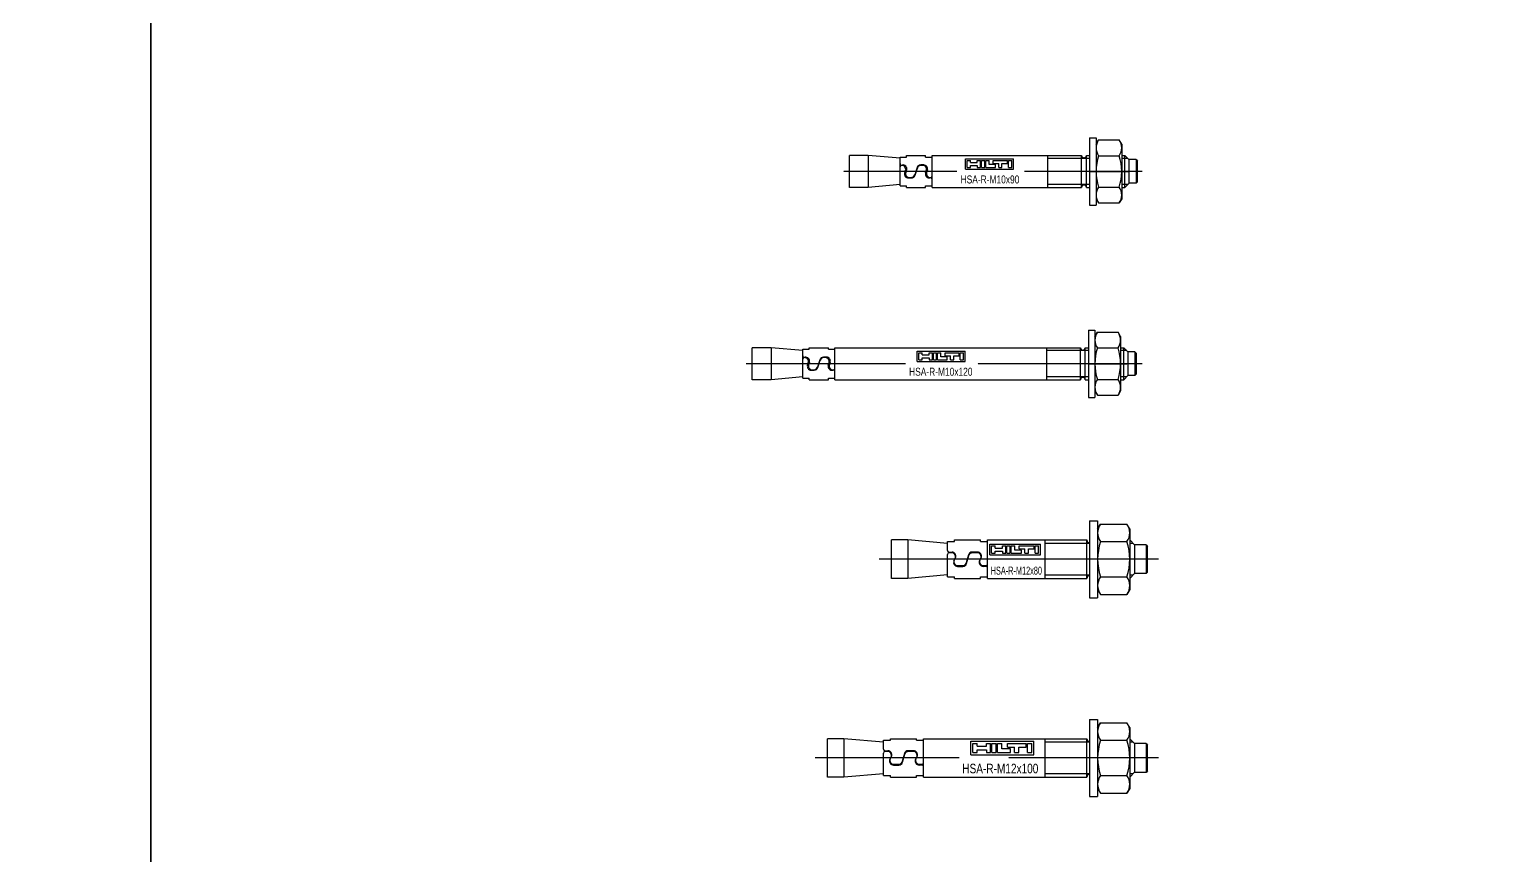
# Model space of a CAD drawing. Header units: millimetres. Extents: x 296 to 4896, y 152 to 3333.
# Drawn here: x 757.9 to 1220.1, y 1221.6 to 1479.2 of the extents above; entities that cross this region are included whole.
import ezdxf
from ezdxf.enums import TextEntityAlignment as Align

# ---------------------------------------------------------------- set-up
doc = ezdxf.new("R2010")
doc.units = ezdxf.units.MM
doc.linetypes.add('CENTERLI', pattern=[1, 0.75, -0.0625, 0.125, -0.0625])
doc.linetypes.add('DASHED', pattern=[0.25, 0.15625, -0.09375])
for name, color, linetype in [('1', 1, 'DASHED'), ('2', 3, 'Continuous'), ('3', 4, 'Continuous'), ('951', 1, 'Continuous')]:
    doc.layers.add(name, color=color, linetype=linetype)
doc.styles.get("Standard").update_dxf_attribs({"font": 'arial.ttf'})

# ---------------------------------------------------------------- blocks, each defined once
blk = doc.blocks.new('HSA-R-M10x90')
at = {"layer": '1'}
for p, q in [((-56.51, 0), (-91.91, 0)), ((1.38, 0), (-35.3, 0))]:
    blk.add_line(p, q, dxfattribs=at)
at = {"layer": '2'}
for p, q in [((-14.98, 10.5), (-14.98, -10.5)), ((-14.98, 10.5), (-12.98, 10.5)), ((-12.98, 10.5), (-12.98, -10.5)), ((-12.98, 8.5), (-12.22, 9.82)), ((-12.22, 9.82), (-5.74, 9.82)), ((-4.98, 8.5), (-5.74, 9.82)), ((-84.13, 5), (-90, 5)), ((-90, -5), (-90, 5)), ((-84.13, 5), (-84.13, -5)), ((-74.2, 4.13), (-84.13, 5)), ((-72.2, 4.5), (-72.2, 5)), ((-72.2, 5), (-66.2, 5)), ((-66.2, 4.5), (-66.2, 5)), ((-64.2, 5), (-17.5, 5)), ((-64.2, -5), (-64.2, 5)), ((-28, -5), (-28, 5)), ((-17.5, -5), (-17.5, 5)), ((-16, 5), (-14.98, 5)), ((-16, -5), (-16, 5)), ((-12.22, 4.91), (-5.74, 4.91)), ((-4.98, 8.5), (-4.98, -8.5)), ((-4.98, 5), (-3.98, 5)), ((-3.98, 5), (-2.6, 3.62)), ((-3.98, -5), (-3.98, 5)), ((-74.2, 4.5), (-72.2, 4.5)), ((-74.2, 2.48), (-74.2, 4.5)), ((-74.2, -4.5), (-74.2, 4.5)), ((-73.63, 1.9), (-73.7, 1.9)), ((-72.74, -0.45), (-72.49, 0.33)), ((-72.7, 1.46), (-72.7, 1.86)), ((-72.16, 0.45), (-72.41, -0.33)), ((-68.89, 1.19), (-69.61, -1.06)), ((-69.51, -1.19), (-68.79, 1.06)), ((-66.8, 2.02), (-67.75, 2.02)), ((-67.13, 1.9), (-67.65, 1.9)), ((-66.24, -0.45), (-65.99, 0.33)), ((-66.2, 4.5), (-64.2, 4.5)), ((-65.66, 0.45), (-65.91, -0.33)), ((-0.5, 3.7), (-2.6, 3.7)), ((-2.6, -3.62), (-2.6, 3.62)), ((-0.5, 3.7), (-0.5, -3.7)), ((-0.5, 3.7), (0, 3.2)), ((0, -3.2), (0, 3.2)), ((-74.2, -4.13), (-84.13, -5)), ((-74.2, -4.5), (-72.2, -4.5)), ((-72.2, -5), (-72.2, -4.5)), ((-71.6, -2.03), (-70.65, -2.03)), ((-71.27, -1.9), (-70.75, -1.9)), ((-66.2, -4.5), (-64.2, -4.5)), ((-66.2, -5), (-66.2, -4.5)), ((-64.77, -1.9), (-64.7, -1.9)), ((-3.98, -5), (-2.6, -3.62)), ((-0.5, -3.7), (-2.6, -3.7)), ((0, -3.2), (-0.5, -3.7)), ((-84.13, -5), (-90, -5)), ((-72.2, -5), (-66.2, -5)), ((-64.2, -5), (-17.5, -5)), ((-16, -5), (-14.98, -5)), ((-12.98, -8.5), (-12.22, -9.82)), ((-12.22, -4.91), (-5.74, -4.91)), ((-4.98, -8.5), (-5.74, -9.82)), ((-4.98, -5), (-3.98, -5)), ((-14.98, -10.5), (-12.98, -10.5)), ((-12.22, -9.82), (-5.74, -9.82))]:
    blk.add_line(p, q, dxfattribs=at)
for centre, radius, start, end in [((-8.64, 7.36), 4.34, 145.5615, 214.4385), ((-9.32, 7.36), 4.34, 325.5615, 34.4385), ((-16.75, 5), 0.75, 180, 0), ((3.24, 0), 16.22, 162.383, 197.617), ((-21.2, 0), 16.22, 342.383, 17.617), ((-73.7, 2.48), 0.5, 180, 283.609), ((-73.7, 1.4), 0.5, 90, 180), ((-73.63, 0.7), 1.2, 342, 90), ((-73.3, 0.82), 1.2, 342, 103.609), ((-67.75, 0.82), 1.2, 90, 162.4374), ((-67.65, 0.7), 1.2, 90, 162.4374), ((-67.13, 0.7), 1.2, 342, 90), ((-66.8, 0.82), 1.2, 342, 90), ((-71.6, -0.83), 1.2, 162, 270), ((-71.27, -0.7), 1.2, 162, 270), ((-70.75, -0.7), 1.2, 270, 342.4374), ((-70.65, -0.83), 1.2, 270, 342.4374), ((-65.1, -0.83), 1.2, 162, 283.609), ((-64.77, -0.7), 1.2, 162, 270), ((-64.7, -2.48), 0.5, 0, 103.609), ((-64.7, -1.4), 0.5, 270, 0), ((-16.75, -5), 0.75, 0, 180), ((-8.64, -7.36), 4.34, 145.5615, 214.4385), ((-9.32, -7.36), 4.34, 325.5615, 34.4385)]:
    blk.add_arc(centre, radius, start, end, dxfattribs=at)
at = {"layer": '3', "color": 1}
for p, q in [((-53.76, 0.7), (-53.76, 3.92)), ((-53.76, 3.92), (-38.8, 3.92)), ((-53.76, 0.7), (-38.8, 0.7)), ((-53.23, 1.24), (-53.23, 3.38)), ((-53.23, 3.38), (-52.22, 3.38)), ((-53.23, 1.24), (-52.22, 1.24)), ((-52.22, 2.75), (-52.22, 3.38)), ((-52.22, 2.75), (-50.07, 2.75)), ((-52.22, 1.24), (-52.22, 1.87)), ((-52.22, 1.87), (-50.07, 1.87)), ((-50.07, 3.38), (-49.06, 3.38)), ((-50.07, 2.75), (-50.07, 3.38)), ((-50.07, 1.87), (-50.07, 1.24)), ((-50.07, 1.24), (-49.06, 1.24)), ((-49.06, 1.24), (-49.06, 3.38)), ((-48.74, 3.38), (-47.73, 3.38)), ((-48.74, 1.24), (-48.74, 3.38)), ((-48.74, 1.24), (-47.73, 1.24)), ((-47.73, 1.24), (-47.73, 3.38)), ((-47.42, 3.38), (-46.41, 3.38)), ((-47.42, 1.24), (-47.42, 3.38)), ((-47.42, 1.24), (-44.39, 1.24)), ((-46.41, 2.12), (-46.41, 3.38)), ((-44.39, 2.12), (-46.41, 2.12)), ((-45.08, 3.38), (-40.66, 3.38)), ((-45.08, 2.5), (-45.08, 3.38)), ((-45.08, 2.5), (-43.38, 2.5)), ((-44.39, 1.24), (-44.39, 2.12)), ((-43.38, 1.24), (-43.38, 2.5)), ((-43.38, 1.24), (-42.37, 1.24)), ((-42.37, 1.24), (-42.37, 2.5)), ((-42.37, 2.5), (-40.66, 2.5)), ((-40.66, 2.5), (-40.66, 3.38)), ((-40.34, 3.38), (-39.33, 3.38)), ((-40.34, 1.24), (-40.34, 3.38)), ((-40.34, 1.24), (-39.33, 1.24)), ((-39.33, 1.24), (-39.33, 3.38)), ((-38.8, 0.7), (-38.8, 3.92))]:
    blk.add_line(p, q, dxfattribs=at)
at = {"layer": '951'}
for p, q in [((-14.98, 4.08), (-28, 4.08)), ((-3.06, 4.08), (-4.98, 4.08)), ((-14.98, -4.08), (-28, -4.08)), ((-3.06, -4.08), (-4.98, -4.08))]:
    blk.add_line(p, q, dxfattribs=at)
at = {"layer": '951', "linetype": 'CENTERLI'}
blk.add_line((-14.98, 0), (-2.98, 0), dxfattribs=at)
at = {"layer": '3', "width": 0.75}
blk.add_text('HSA-R-M10x90', height=2.5, dxfattribs=at).set_placement((-46.11, -3.75), align=Align.CENTER)
blk = doc.blocks.new('HSA-R-M12x80')
at = {"layer": '1'}
for p, q in [((-38.82, 0), (-83.91, 0)), ((3.42, 0), (-43.5, 0))]:
    blk.add_line(p, q, dxfattribs=at)
at = {"layer": '2'}
for p, q in [((-18.11, 12), (-18.11, -12)), ((-18.11, 12), (-15.61, 12)), ((-15.61, 12), (-15.61, -12)), ((-15.61, 9.5), (-14.76, 10.97)), ((-14.76, 10.97), (-6.46, 10.97)), ((-5.61, 9.5), (-6.46, 10.97)), ((-5.61, 9.5), (-5.61, -9.5)), ((-74.86, 6), (-80, 6)), ((-80, -6), (-80, 6)), ((-74.86, 6), (-74.86, -6)), ((-62.5, 4.92), (-74.86, 6)), ((-62.5, 5.5), (-60.3, 5.5)), ((-62.5, 2.72), (-62.5, 5.49)), ((-60.3, 6), (-52.2, 6)), ((-60.3, 5.5), (-60.3, 6)), ((-60.3, 6), (-52.2, 6)), ((-60, 6), (-52.2, 6)), ((-52.2, 5.5), (-52.2, 6)), ((-52.2, 5.5), (-50, 5.5)), ((-50, -6), (-50, 6)), ((-50, 6), (-19, 6)), ((-32, -6), (-32, 6)), ((-19, -6), (-19, 6)), ((-14.76, 5.49), (-6.46, 5.49)), ((-5.61, 6), (-4, 4.39)), ((-62.5, -5.5), (-62.5, 1.5)), ((-62, 2.22), (-61.1, 2.22)), ((-61.2, 2), (-62, 2)), ((-60.49, -0.52), (-60.11, 0.3)), ((-60.01, 0.52), (-60.39, -0.3)), ((-60, 0.8), (-60, 1.5)), ((-55.96, 1.35), (-56.64, -1.12)), ((-56.54, -1.35), (-55.86, 1.12)), ((-53.1, 2.22), (-54.8, 2.22)), ((-53.2, 2), (-54.7, 2)), ((-52.49, -0.52), (-52.11, 0.3)), ((-52.01, 0.52), (-52.39, -0.3)), ((-0.5, 4.5), (-4, 4.5)), ((-4, -4.39), (-4, 4.39)), ((-0.5, 4.5), (-0.5, -4.5)), ((-0.5, 4.5), (0, 4)), ((0, -4), (0, 4)), ((-59.4, -2.23), (-57.7, -2.23)), ((-59.3, -2), (-57.8, -2)), ((-50.5, -2.23), (-51.4, -2.23)), ((-51.3, -2), (-50.5, -2)), ((-5.61, -6), (-4, -4.39)), ((-0.5, -4.5), (-4, -4.5)), ((0, -4), (-0.5, -4.5)), ((-74.86, -6), (-80, -6)), ((-62.5, -4.92), (-74.86, -6)), ((-62.5, -5.5), (-60.3, -5.5)), ((-60.3, -6), (-60.3, -5.5)), ((-60.3, -6), (-52.2, -6)), ((-60.3, -6), (-52.2, -6)), ((-60, -6), (-52.2, -6)), ((-52.2, -5.5), (-50, -5.5)), ((-52.2, -6), (-52.2, -5.5)), ((-50, -6), (-19, -6)), ((-14.76, -5.49), (-6.46, -5.49)), ((-18.11, -12), (-15.61, -12)), ((-15.61, -9.5), (-14.76, -10.97)), ((-14.76, -10.97), (-6.46, -10.97)), ((-5.61, -9.5), (-6.46, -10.97))]:
    blk.add_line(p, q, dxfattribs=at)
for centre, radius, start, end in [((-10.76, 8.23), 4.85, 145.5615, 214.4385), ((-10.46, 8.23), 4.85, 325.5615, 34.4385), ((-18.15, 6), 0.85, 180, 272.6804), ((2.52, 0), 18.13, 162.383, 197.617), ((-23.74, 0), 18.13, 342.383, 17.617), ((-62, 2.72), 0.5, 180, 270), ((-62, 1.5), 0.5, 90, 180), ((-61.2, 0.8), 1.2, 335.1682, 90), ((-61.1, 1.02), 1.2, 335.1682, 90), ((-54.8, 1.02), 1.2, 90, 164.4288), ((-54.7, 0.8), 1.2, 90, 164.4288), ((-53.2, 0.8), 1.2, 335.1682, 90), ((-53.1, 1.02), 1.2, 335.1682, 90), ((-59.4, -1.03), 1.2, 155.1682, 270), ((-59.3, -0.8), 1.2, 155.1682, 270), ((-57.8, -0.8), 1.2, 270, 344.4288), ((-57.7, -1.03), 1.2, 270, 344.4288), ((-51.4, -1.03), 1.2, 155.1682, 270), ((-51.3, -0.8), 1.2, 155.1682, 270), ((-50.5, -1.5), 0.5, 270, 0), ((-50.5, -2.73), 0.5, 0, 90), ((-18.15, -6), 0.85, 87.3196, 180), ((-10.76, -8.23), 4.85, 145.5615, 214.4385), ((-10.46, -8.23), 4.85, 325.5615, 34.4385)]:
    blk.add_arc(centre, radius, start, end, dxfattribs=at)
at = {"layer": '3', "color": 1}
for p, q in [((-49.28, 4.72), (-33.48, 4.72)), ((-49.28, 1.32), (-49.28, 4.72)), ((-33.48, 1.32), (-33.48, 4.72)), ((-49.28, 1.32), (-33.48, 1.32)), ((-48.72, 4.15), (-47.65, 4.15)), ((-48.72, 1.88), (-48.72, 4.15)), ((-48.72, 1.88), (-47.65, 1.88)), ((-47.65, 3.48), (-47.65, 4.15)), ((-47.65, 3.48), (-45.38, 3.48)), ((-47.65, 2.55), (-45.38, 2.55)), ((-47.65, 1.88), (-47.65, 2.55)), ((-45.38, 3.48), (-45.38, 4.15)), ((-45.38, 4.15), (-44.32, 4.15)), ((-45.38, 2.55), (-45.38, 1.88)), ((-45.38, 1.88), (-44.32, 1.88)), ((-44.32, 1.88), (-44.32, 4.15)), ((-43.98, 1.88), (-43.98, 4.15)), ((-43.98, 4.15), (-42.92, 4.15)), ((-43.98, 1.88), (-42.92, 1.88)), ((-42.92, 1.88), (-42.92, 4.15)), ((-42.58, 1.88), (-42.58, 4.15)), ((-42.58, 4.15), (-41.52, 4.15)), ((-42.58, 1.88), (-39.38, 1.88)), ((-41.52, 2.82), (-41.52, 4.15)), ((-39.38, 2.82), (-41.52, 2.82)), ((-40.12, 3.22), (-40.12, 4.15)), ((-40.12, 4.15), (-35.45, 4.15)), ((-40.12, 3.22), (-38.32, 3.22)), ((-39.38, 1.88), (-39.38, 2.82)), ((-38.32, 1.88), (-38.32, 3.22)), ((-38.32, 1.88), (-37.25, 1.88)), ((-37.25, 3.22), (-35.45, 3.22)), ((-37.25, 1.88), (-37.25, 3.22)), ((-35.45, 3.22), (-35.45, 4.15)), ((-35.11, 1.88), (-35.11, 4.15)), ((-35.11, 4.15), (-34.05, 4.15)), ((-35.11, 1.88), (-34.05, 1.88)), ((-34.05, 1.88), (-34.05, 4.15))]:
    blk.add_line(p, q, dxfattribs=at)
at = {"layer": '951'}
for p, q in [((-18.11, 4.93), (-32, 4.93)), ((-4.54, 4.93), (-5.61, 4.93)), ((-18.11, -4.93), (-32, -4.93)), ((-4.54, -4.93), (-5.61, -4.93))]:
    blk.add_line(p, q, dxfattribs=at)
at = {"layer": '3', "color": 4, "width": 0.6}
blk.add_text('HSA-R-M12x80', height=2.5, dxfattribs=at).set_placement((-41.01, -4.81), align=Align.CENTER)
blk = doc.blocks.new('HSA-R-M12x100')
at = {"layer": '1'}
for p, q in [((-58.82, 0), (-103.91, 0)), ((3.42, 0), (-43.5, 0))]:
    blk.add_line(p, q, dxfattribs=at)
at = {"layer": '2'}
for p, q in [((-18.11, 12), (-15.61, 12)), ((-18.11, 12), (-18.11, -12)), ((-15.61, 12), (-15.61, -12)), ((-15.61, 9.5), (-14.76, 10.97)), ((-14.76, 10.97), (-6.46, 10.97)), ((-5.61, 9.5), (-6.46, 10.97)), ((-5.61, 9.5), (-5.61, -9.5)), ((-100, -6), (-100, 6)), ((-94.86, 6), (-100, 6)), ((-82.5, 4.92), (-94.86, 6)), ((-94.86, 6), (-94.86, -6)), ((-82.5, 2.72), (-82.5, 5.5)), ((-82.5, 5.5), (-80.3, 5.5)), ((-80.3, 6), (-72.2, 6)), ((-80.3, 5.5), (-80.3, 6)), ((-80, 6), (-72.2, 6)), ((-72.2, 5.5), (-72.2, 6)), ((-72.2, 5.5), (-70, 5.5)), ((-70, -6), (-70, 6)), ((-70, 6), (-19, 6)), ((-32, -6), (-32, 6)), ((-19, -6), (-19, 6)), ((-14.76, 5.49), (-6.46, 5.49)), ((-5.61, 6), (-4, 4.39)), ((-82.5, -5.5), (-82.5, 1.5)), ((-82, 2.22), (-81.1, 2.22)), ((-81.2, 2), (-82, 2)), ((-80.49, -0.52), (-80.11, 0.3)), ((-80.01, 0.52), (-80.39, -0.3)), ((-80, 0.8), (-80, 1.5)), ((-75.96, 1.35), (-76.64, -1.12)), ((-76.54, -1.35), (-75.86, 1.12)), ((-73.1, 2.22), (-74.8, 2.22)), ((-73.2, 2), (-74.7, 2)), ((-72.49, -0.52), (-72.11, 0.3)), ((-72.01, 0.52), (-72.39, -0.3)), ((-0.5, 4.5), (-4, 4.5)), ((-4, -4.39), (-4, 4.39)), ((-0.5, 4.5), (0, 4)), ((-0.5, 4.5), (-0.5, -4.5)), ((0, -4), (0, 4)), ((-79.4, -2.22), (-77.7, -2.22)), ((-79.3, -2), (-77.8, -2)), ((-70.5, -2.22), (-71.4, -2.22)), ((-71.3, -2), (-70.5, -2)), ((-5.61, -6), (-4, -4.39)), ((-0.5, -4.5), (-4, -4.5)), ((0, -4), (-0.5, -4.5)), ((-94.86, -6), (-100, -6)), ((-82.5, -4.92), (-94.86, -6)), ((-82.5, -5.5), (-80.3, -5.5)), ((-80.3, -6), (-80.3, -5.5)), ((-80.3, -6), (-72.2, -6)), ((-80, -6), (-72.2, -6)), ((-72.2, -6), (-72.2, -5.5)), ((-72.2, -5.5), (-70, -5.5)), ((-70, -6), (-19, -6)), ((-14.76, -5.49), (-6.46, -5.49)), ((-18.11, -12), (-15.61, -12)), ((-15.61, -9.5), (-14.76, -10.97)), ((-14.76, -10.97), (-6.46, -10.97)), ((-5.61, -9.5), (-6.46, -10.97))]:
    blk.add_line(p, q, dxfattribs=at)
for centre, radius, start, end in [((-10.76, 8.23), 4.85, 145.5615, 214.4385), ((-10.46, 8.23), 4.85, 325.5615, 34.4385), ((-18.15, 6), 0.85, 180, 272.6804), ((2.52, 0), 18.13, 162.383, 197.617), ((-23.74, 0), 18.13, 342.383, 17.617), ((-82, 2.72), 0.5, 180, 270), ((-82, 1.5), 0.5, 90, 180), ((-81.2, 0.8), 1.2, 335.1682, 90), ((-81.1, 1.03), 1.2, 335.1682, 90), ((-74.8, 1.03), 1.2, 90, 164.4288), ((-74.7, 0.8), 1.2, 90, 164.4288), ((-73.2, 0.8), 1.2, 335.1682, 90), ((-73.1, 1.03), 1.2, 335.1682, 90), ((-79.4, -1.03), 1.2, 155.1682, 270), ((-79.3, -0.8), 1.2, 155.1682, 270), ((-77.8, -0.8), 1.2, 270, 344.4288), ((-77.7, -1.03), 1.2, 270, 344.4288), ((-71.4, -1.03), 1.2, 155.1682, 270), ((-71.3, -0.8), 1.2, 155.1682, 270), ((-70.5, -1.5), 0.5, 270, 0), ((-70.5, -2.72), 0.5, 0, 90), ((-18.15, -6), 0.85, 87.3196, 180), ((-10.76, -8.23), 4.85, 145.5615, 214.4385), ((-10.46, -8.23), 4.85, 325.5615, 34.4385)]:
    blk.add_arc(centre, radius, start, end, dxfattribs=at)
at = {"layer": '3', "color": 1}
for p, q in [((-55.26, 1), (-55.26, 5.25)), ((-55.26, 5.25), (-35.5, 5.25)), ((-35.5, 1), (-35.5, 5.25)), ((-55.26, 1), (-35.5, 1)), ((-54.55, 1.71), (-54.55, 4.54)), ((-54.55, 4.54), (-53.21, 4.54)), ((-54.55, 1.71), (-53.21, 1.71)), ((-53.21, 3.71), (-53.21, 4.54)), ((-53.21, 3.71), (-50.38, 3.71)), ((-53.21, 1.71), (-53.21, 2.54)), ((-53.21, 2.54), (-50.38, 2.54)), ((-50.38, 4.54), (-49.05, 4.54)), ((-50.38, 3.71), (-50.38, 4.54)), ((-50.38, 2.54), (-50.38, 1.71)), ((-50.38, 1.71), (-49.05, 1.71)), ((-49.05, 1.71), (-49.05, 4.54)), ((-48.63, 4.54), (-47.3, 4.54)), ((-48.63, 1.71), (-48.63, 4.54)), ((-48.63, 1.71), (-47.3, 1.71)), ((-47.3, 1.71), (-47.3, 4.54)), ((-46.88, 4.54), (-45.55, 4.54)), ((-46.88, 1.71), (-46.88, 4.54)), ((-46.88, 1.71), (-42.88, 1.71)), ((-45.55, 2.88), (-45.55, 4.54)), ((-42.88, 2.88), (-45.55, 2.88)), ((-43.8, 4.54), (-37.96, 4.54)), ((-43.8, 3.38), (-43.8, 4.54)), ((-43.8, 3.38), (-41.54, 3.38)), ((-42.88, 1.71), (-42.88, 2.88)), ((-41.54, 1.71), (-41.54, 3.38)), ((-41.54, 1.71), (-40.21, 1.71)), ((-40.21, 1.71), (-40.21, 3.38)), ((-40.21, 3.38), (-37.96, 3.38)), ((-37.96, 3.38), (-37.96, 4.54)), ((-37.54, 4.54), (-36.21, 4.54)), ((-37.54, 1.71), (-37.54, 4.54)), ((-37.54, 1.71), (-36.21, 1.71)), ((-36.21, 1.71), (-36.21, 4.54))]:
    blk.add_line(p, q, dxfattribs=at)
at = {"layer": '951'}
for p, q in [((-18.11, 4.93), (-32, 4.93)), ((-4.54, 4.93), (-5.61, 4.93)), ((-18.11, -4.93), (-32, -4.93)), ((-4.54, -4.93), (-5.61, -4.93))]:
    blk.add_line(p, q, dxfattribs=at)
at = {"layer": '3', "color": 4, "width": 0.75}
blk.add_text('HSA-R-M12x100', height=3, dxfattribs=at).set_placement((-46.01, -4.81), align=Align.CENTER)
blk = doc.blocks.new('HSA-R-M10x120')
at = {"layer": '1'}
for p, q in [((-72.12, 0), (-121.91, 0)), ((1.74, 0), (-49.59, 0))]:
    blk.add_line(p, q, dxfattribs=at)
at = {"layer": '2'}
for p, q in [((-14.98, 10.5), (-12.98, 10.5)), ((-14.98, 10.5), (-14.98, -10.5)), ((-12.98, 10.5), (-12.98, -10.5)), ((-12.98, 8.5), (-12.22, 9.82)), ((-12.22, 9.82), (-5.74, 9.82)), ((-4.98, 8.5), (-5.74, 9.82)), ((-114.13, 5), (-120, 5)), ((-120, -5), (-120, 5)), ((-114.13, 5), (-114.13, -5)), ((-104.2, 4.13), (-114.13, 5)), ((-102.2, 4.5), (-102.2, 5)), ((-102.2, 5), (-96.2, 5)), ((-96.2, 4.5), (-96.2, 5)), ((-94.2, 5), (-17.5, 5)), ((-94.2, -5), (-94.2, 5)), ((-28, -5), (-28, 5)), ((-17.5, -5), (-17.5, 5)), ((-16, 5), (-14.98, 5)), ((-16, -5), (-16, 5)), ((-12.22, 4.91), (-5.74, 4.91)), ((-4.98, 8.5), (-4.98, -8.5)), ((-4.98, 5), (-3.98, 5)), ((-3.98, 5), (-2.6, 3.62)), ((-3.98, -5), (-3.98, 5)), ((-104.2, 4.5), (-102.2, 4.5)), ((-104.2, 2.48), (-104.2, 4.5)), ((-104.2, -4.5), (-104.2, 4.5)), ((-103.63, 1.9), (-103.7, 1.9)), ((-102.74, -0.45), (-102.49, 0.33)), ((-102.7, 1.46), (-102.7, 1.86)), ((-102.16, 0.45), (-102.41, -0.33)), ((-98.89, 1.19), (-99.61, -1.06)), ((-99.51, -1.19), (-98.79, 1.06)), ((-96.8, 2.03), (-97.75, 2.03)), ((-97.13, 1.9), (-97.65, 1.9)), ((-96.24, -0.45), (-95.99, 0.33)), ((-96.2, 4.5), (-94.2, 4.5)), ((-95.66, 0.45), (-95.91, -0.33)), ((-0.5, 3.7), (-2.6, 3.7)), ((-2.6, -3.62), (-2.6, 3.62)), ((-0.5, 3.7), (-0.5, -3.7)), ((-0.5, 3.7), (0, 3.2)), ((0, -3.2), (0, 3.2)), ((-104.2, -4.13), (-114.13, -5)), ((-104.2, -4.5), (-102.2, -4.5)), ((-102.2, -5), (-102.2, -4.5)), ((-101.6, -2.03), (-100.65, -2.03)), ((-101.27, -1.9), (-100.75, -1.9)), ((-96.2, -4.5), (-94.2, -4.5)), ((-96.2, -5), (-96.2, -4.5)), ((-94.77, -1.9), (-94.7, -1.9)), ((-3.98, -5), (-2.6, -3.62)), ((-0.5, -3.7), (-2.6, -3.7)), ((0, -3.2), (-0.5, -3.7)), ((-114.13, -5), (-120, -5)), ((-102.2, -5), (-96.2, -5)), ((-94.2, -5), (-17.5, -5)), ((-16, -5), (-14.98, -5)), ((-12.98, -8.5), (-12.22, -9.82)), ((-12.22, -4.91), (-5.74, -4.91)), ((-4.98, -8.5), (-5.74, -9.82)), ((-4.98, -5), (-3.98, -5)), ((-14.98, -10.5), (-12.98, -10.5)), ((-12.22, -9.82), (-5.74, -9.82))]:
    blk.add_line(p, q, dxfattribs=at)
for centre, radius, start, end in [((-8.64, 7.36), 4.34, 145.5615, 214.4385), ((-9.32, 7.36), 4.34, 325.5615, 34.4385), ((-16.75, 5), 0.75, 180, 0), ((3.24, 0), 16.22, 162.383, 197.617), ((-21.2, 0), 16.22, 342.383, 17.617), ((-103.7, 2.48), 0.5, 180, 283.609), ((-103.7, 1.4), 0.5, 90, 180), ((-103.63, 0.7), 1.2, 342, 90), ((-103.3, 0.83), 1.2, 342, 103.609), ((-97.75, 0.83), 1.2, 90, 162.4374), ((-97.65, 0.7), 1.2, 90, 162.4374), ((-97.13, 0.7), 1.2, 342, 90), ((-96.8, 0.83), 1.2, 342, 90), ((-101.6, -0.82), 1.2, 162, 270), ((-101.27, -0.7), 1.2, 162, 270), ((-100.75, -0.7), 1.2, 270, 342.4374), ((-100.65, -0.82), 1.2, 270, 342.4374), ((-95.1, -0.82), 1.2, 162, 283.609), ((-94.77, -0.7), 1.2, 162, 270), ((-94.7, -2.48), 0.5, 0, 103.609), ((-94.7, -1.4), 0.5, 270, 0), ((-16.75, -5), 0.75, 0, 180), ((-8.64, -7.36), 4.34, 145.5615, 214.4385), ((-9.32, -7.36), 4.34, 325.5615, 34.4385)]:
    blk.add_arc(centre, radius, start, end, dxfattribs=at)
at = {"layer": '3', "color": 1}
for p, q in [((-68.46, 3.92), (-53.49, 3.92)), ((-68.46, 0.7), (-68.46, 3.92)), ((-68.46, 0.7), (-53.49, 0.7)), ((-67.92, 3.38), (-66.91, 3.38)), ((-67.92, 1.24), (-67.92, 3.38)), ((-67.92, 1.24), (-66.91, 1.24)), ((-66.91, 2.75), (-66.91, 3.38)), ((-66.91, 2.75), (-64.76, 2.75)), ((-66.91, 1.87), (-64.76, 1.87)), ((-66.91, 1.24), (-66.91, 1.87)), ((-64.76, 2.75), (-64.76, 3.38)), ((-64.76, 3.38), (-63.75, 3.38)), ((-64.76, 1.87), (-64.76, 1.24)), ((-64.76, 1.24), (-63.75, 1.24)), ((-63.75, 1.24), (-63.75, 3.38)), ((-63.44, 1.24), (-63.44, 3.38)), ((-63.44, 3.38), (-62.43, 3.38)), ((-63.44, 1.24), (-62.43, 1.24)), ((-62.43, 1.24), (-62.43, 3.38)), ((-62.11, 1.24), (-62.11, 3.38)), ((-62.11, 3.38), (-61.1, 3.38)), ((-62.11, 1.24), (-59.08, 1.24)), ((-61.1, 2.12), (-61.1, 3.38)), ((-59.08, 2.12), (-61.1, 2.12)), ((-59.78, 2.5), (-59.78, 3.38)), ((-59.78, 3.38), (-55.36, 3.38)), ((-59.78, 2.5), (-58.07, 2.5)), ((-59.08, 1.24), (-59.08, 2.12)), ((-58.07, 1.24), (-58.07, 2.5)), ((-58.07, 1.24), (-57.06, 1.24)), ((-57.06, 2.5), (-55.36, 2.5)), ((-57.06, 1.24), (-57.06, 2.5)), ((-55.36, 2.5), (-55.36, 3.38)), ((-55.04, 1.24), (-55.04, 3.38)), ((-55.04, 3.38), (-54.03, 3.38)), ((-55.04, 1.24), (-54.03, 1.24)), ((-54.03, 1.24), (-54.03, 3.38)), ((-53.49, 0.7), (-53.49, 3.92))]:
    blk.add_line(p, q, dxfattribs=at)
at = {"layer": '951'}
for p, q in [((-14.98, 4.08), (-28, 4.08)), ((-3.06, 4.08), (-4.98, 4.08)), ((-14.98, -4.08), (-28, -4.08)), ((-3.06, -4.08), (-4.98, -4.08))]:
    blk.add_line(p, q, dxfattribs=at)
at = {"layer": '951', "linetype": 'CENTERLI'}
blk.add_line((-14.98, 0), (-2.98, 0), dxfattribs=at)
at = {"layer": '3', "width": 0.75}
blk.add_text('HSA-R-M10x120', height=2.5, dxfattribs=at).set_placement((-61.11, -3.75), align=Align.CENTER)

msp = doc.modelspace()

# ---------------------------------------------------------------- linework, layer by layer
at = {"color": 18, "true_color": 0x000000}
for points in [[(295.77, 151.55), (795.77, 151.55), (795.77, 2001.55), (295.77, 2001.55)], [(795.77, 151.55), (1295.77, 151.55), (1295.77, 2001.55), (795.77, 2001.55)]]:
    msp.add_lwpolyline(points, close=True, dxfattribs=at)

# ---------------------------------------------------------------- block references
for name, p in [('HSA-R-M10x90', (1103.98, 1434.99)), ('HSA-R-M10x120', (1103.62, 1374.99)), ('HSA-R-M12x80', (1107.11, 1313.99)), ('HSA-R-M12x100', (1107.11, 1251.99))]:
    msp.add_blockref(name, p)

doc.saveas('drawing.dxf')
